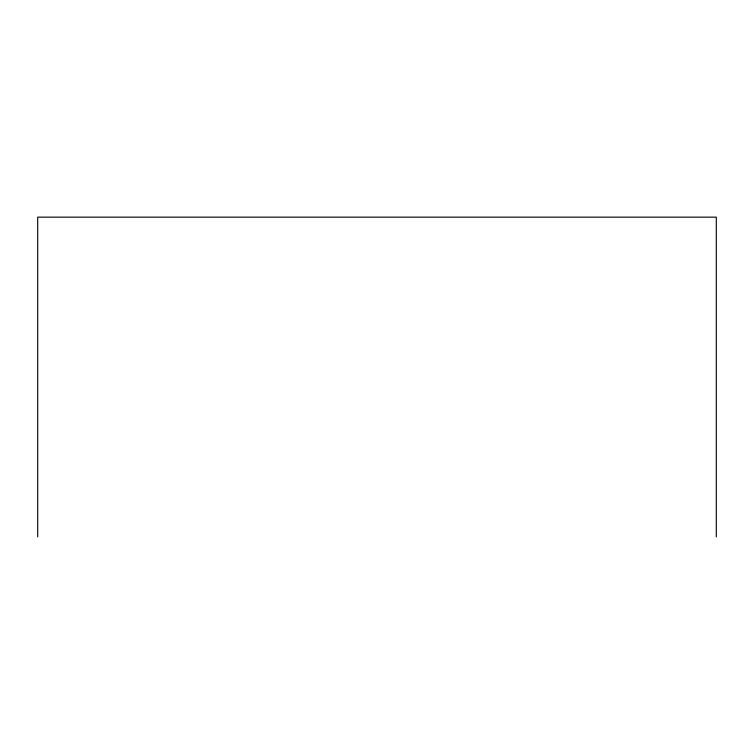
<?xml version="1.0" encoding="UTF-8"?>
<svg xmlns="http://www.w3.org/2000/svg" width="754" height="754" viewBox="0 0 754 754"><rect width="100%" height="100%" fill="white"/><g stroke="black" fill="none" stroke-linecap="round" stroke-linejoin="round"><path stroke-width="1.13" d="M716.3 536.848L716.3 217.152L37.7 217.152L37.7 536.848"/></g></svg>
